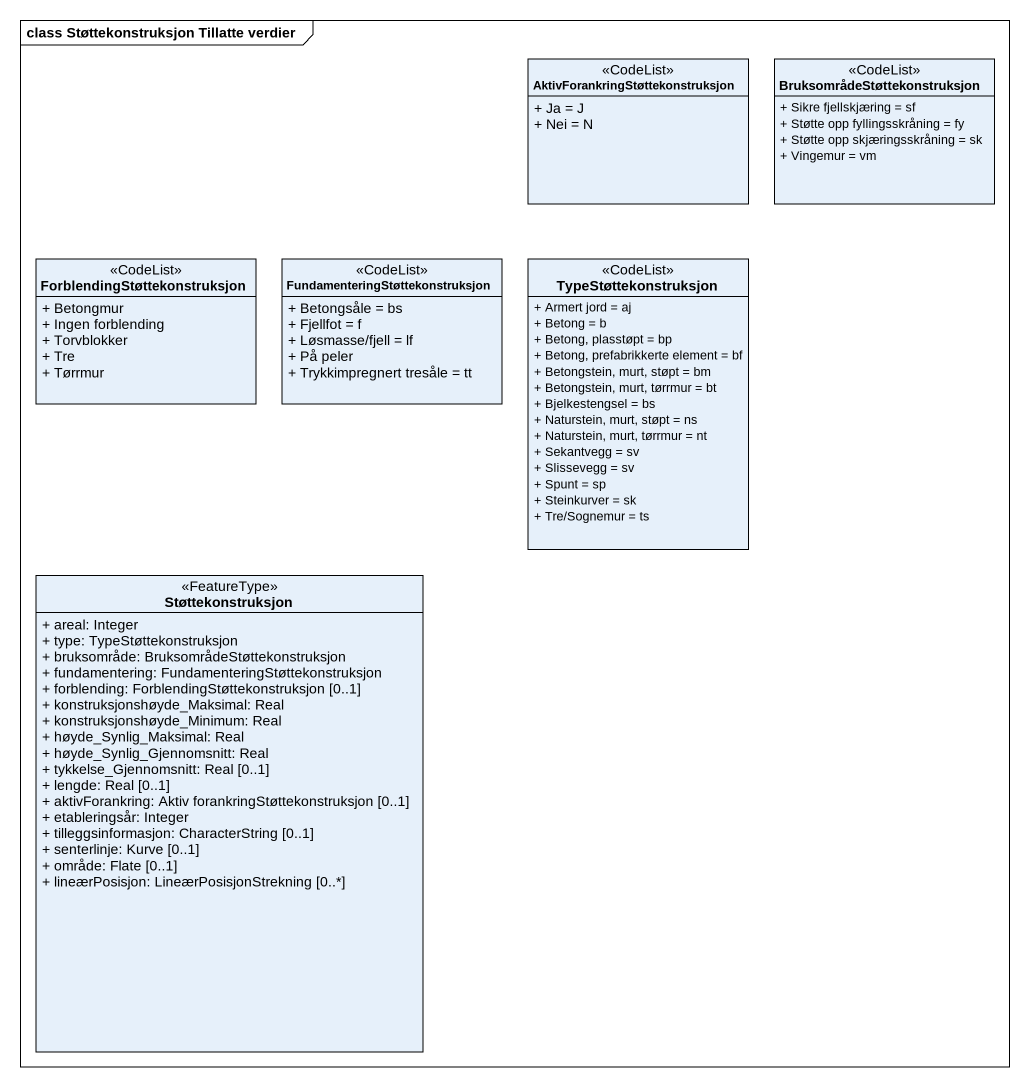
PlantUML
@startuml
mainframe class Støttekonstruksjon Tillatte verdier
hide circle
hide empty members
skinparam classAttributeIconSize 0
class "AktivForankringStøttekonstruksjon" as AktivForankringStøttekonstru <<CodeList>> {
  + Ja = J
  + Nei = N
}
class "BruksområdeStøttekonstruksjon" as BruksområdeStøttekonstruksjo <<CodeList>> {
  + Sikre fjellskjæring = sf
  + Støtte opp fyllingsskråning = fy
  + Støtte opp skjæringsskråning = sk
  + Vingemur = vm
}
class "ForblendingStøttekonstruksjon" as ForblendingStøttekonstruksjo <<CodeList>> {
  + Betongmur
  + Ingen forblending
  + Torvblokker
  + Tre
  + Tørrmur
}
class "FundamenteringStøttekonstruksjon" as FundamenteringStøttekonstruk <<CodeList>> {
  + Betongsåle = bs
  + Fjellfot = f
  + Løsmasse/fjell = lf
  + På peler
  + Trykkimpregnert tresåle = tt
}
class TypeStøttekonstruksjon <<CodeList>> {
  + Armert jord = aj
  + Betong = b
  + Betong, plasstøpt = bp
  + Betong, prefabrikkerte element = bf
  + Betongstein, murt, støpt = bm
  + Betongstein, murt, tørrmur = bt
  + Bjelkestengsel = bs
  + Naturstein, murt, støpt = ns
  + Naturstein, murt, tørrmur = nt
  + Sekantvegg = sv
  + Slissevegg = sv
  + Spunt = sp
  + Steinkurver = sk
  + Tre/Sognemur = ts
}
class Støttekonstruksjon <<FeatureType>> {
  + areal: Integer
  + type: TypeStøttekonstruksjon
  + bruksområde: BruksområdeStøttekonstruksjon
  + fundamentering: FundamenteringStøttekonstruksjon
  + forblending: ForblendingStøttekonstruksjon [0..1]
  + konstruksjonshøyde_Maksimal: Real
  + konstruksjonshøyde_Minimum: Real
  + høyde_Synlig_Maksimal: Real
  + høyde_Synlig_Gjennomsnitt: Real
  + tykkelse_Gjennomsnitt: Real [0..1]
  + lengde: Real [0..1]
  + aktivForankring: Aktiv forankringStøttekonstruksjon [0..1]
  + etableringsår: Integer
  + tilleggsinformasjon: CharacterString [0..1]
  + senterlinje: Kurve [0..1]
  + område: Flate [0..1]
  + lineærPosisjon: LineærPosisjonStrekning [0..*]
}
@enduml
